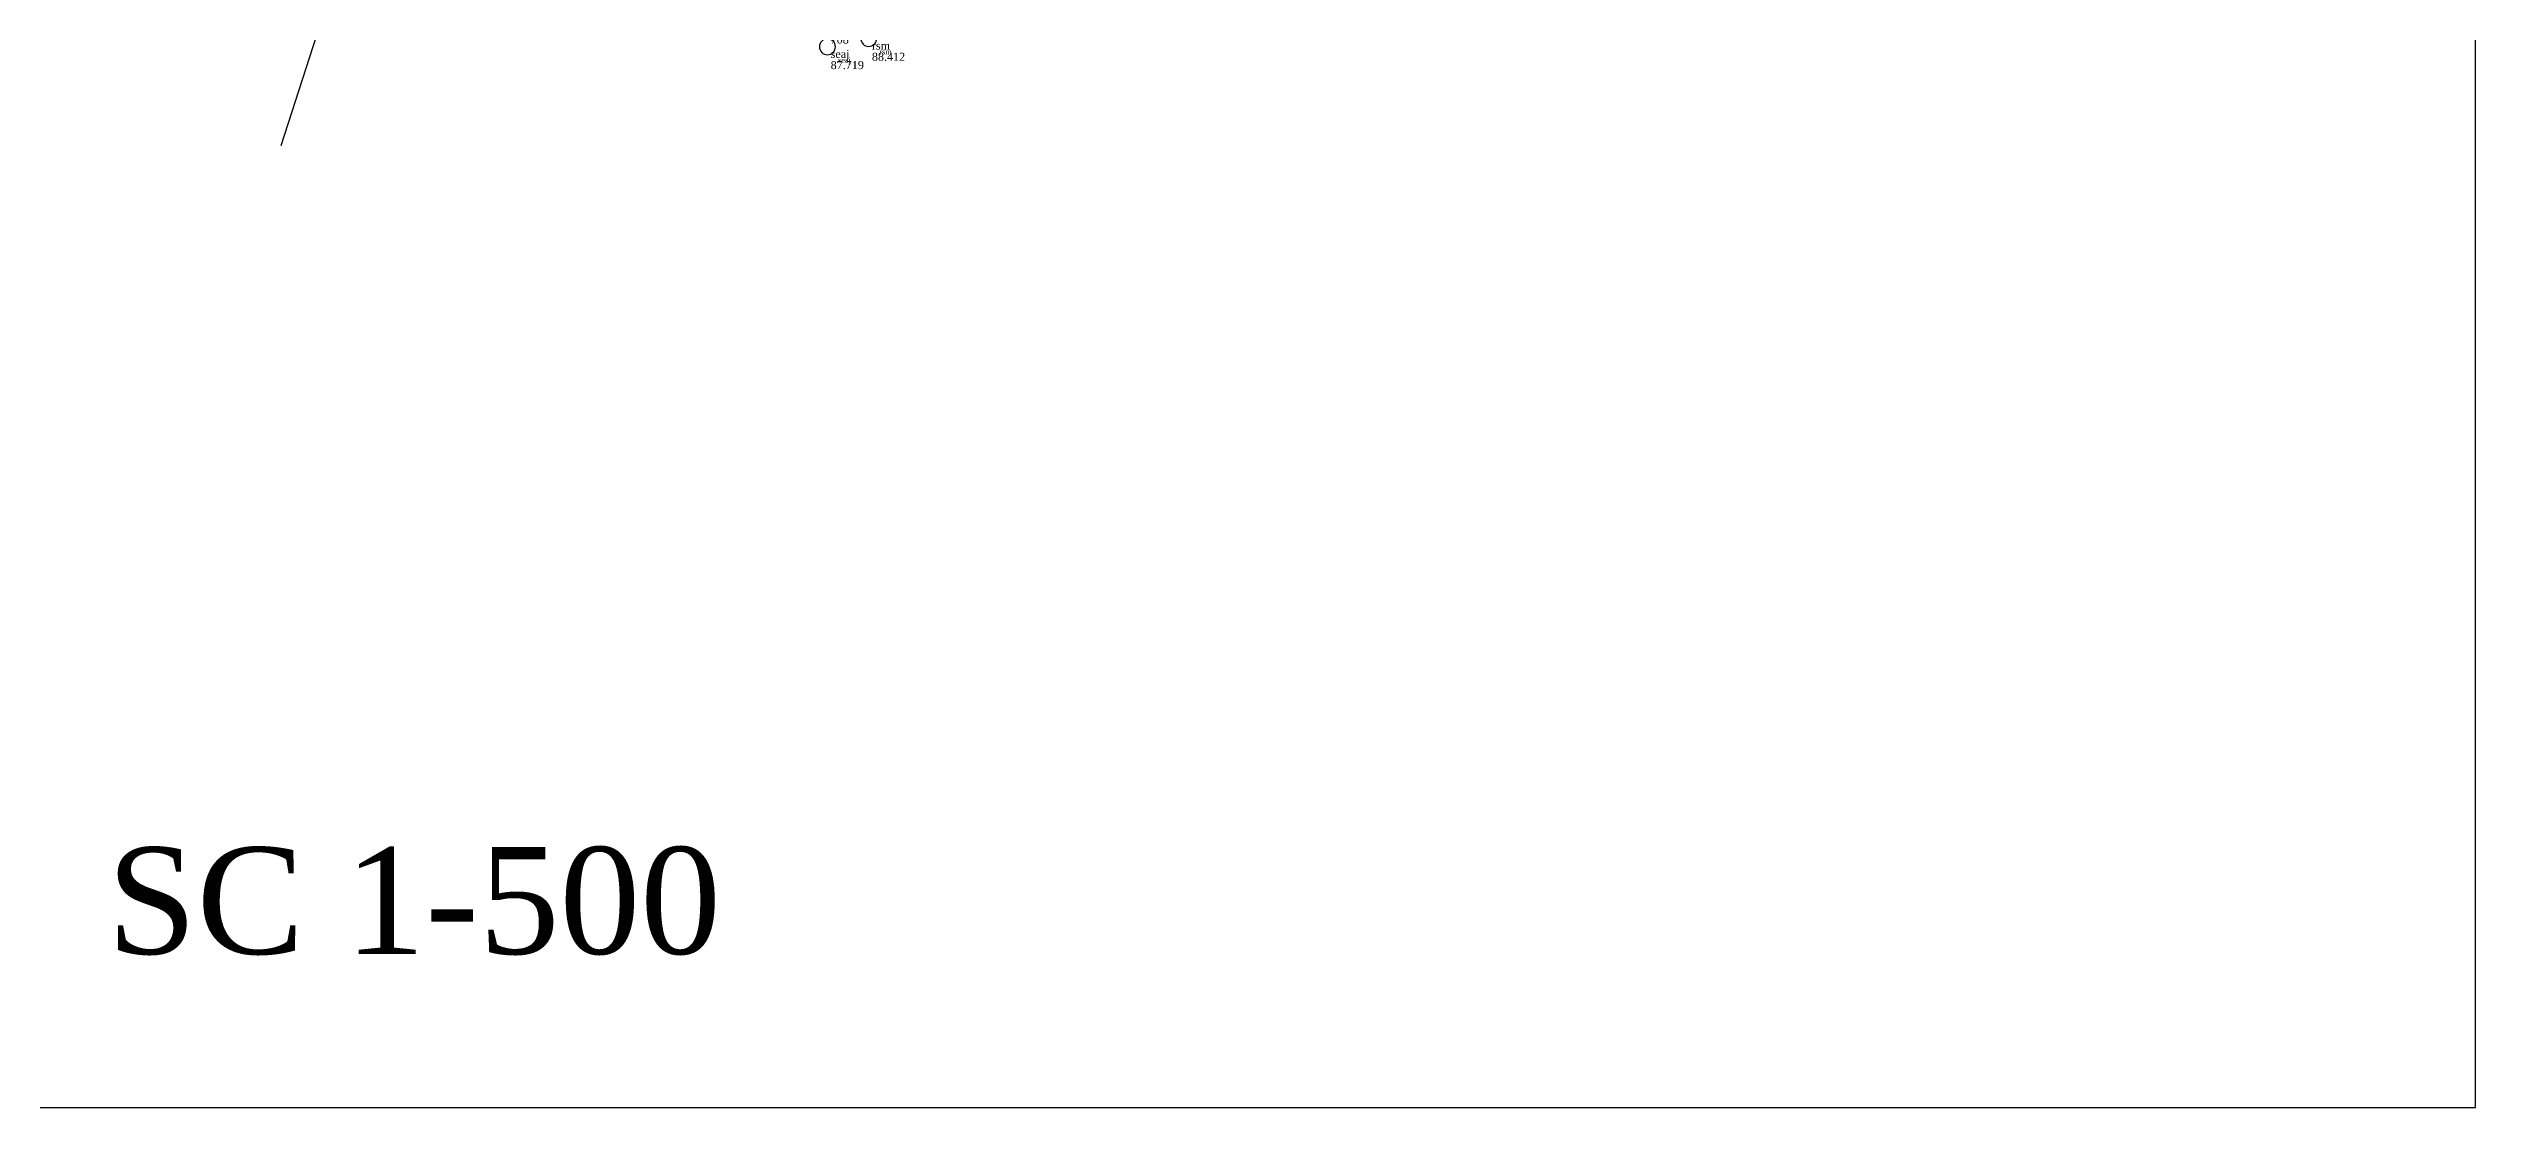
# Model space of a CAD drawing. Header units: millimetres. Extents: x 151191 to 151360, y 179583 to 179773.
# Drawn here: x 151244.7 to 151335.7, y 179583.4 to 179623.1 of the extents above; entities that cross this region are included whole.
import ezdxf

# ---------------------------------------------------------------- set-up
doc = ezdxf.new("R2010")
doc.units = ezdxf.units.MM
doc.layers.get('0').update_dxf_attribs({"linetype": 'CONTINUOUS'})
for name, color, linetype in [('05', 10, 'CONTINUOUS'), ('Layer1', 4, 'CONTINUOUS'), ('Point_Codes', 7, 'CONTINUOUS'), ('rsm', 7, 'CONTINUOUS'), ('seaj', 7, 'CONTINUOUS')]:
    doc.layers.add(name, color=color, linetype=linetype)
doc.styles.add('MONOTEXT', font='times.ttf', dxfattribs={"height": 1})
doc.styles.get("Standard").update_dxf_attribs({"font": 'times.ttf', "height": 1})

# ---------------------------------------------------------------- blocks, each defined once
blk = doc.blocks.new('CIRCLE', base_point=(100, 100))
at = {"color": 0}
for start, end in [(90, 270), (270, 90)]:
    blk.add_arc((100, 100), 100, start, end, dxfattribs=at)
at = {"flags": 1}
for tag in ['NAME', 'FEATURE_CODE']:
    blk.add_attdef(tag, (0, 0), '', height=1, dxfattribs=at)

msp = doc.modelspace()

# ---------------------------------------------------------------- linework, layer by layer
at = {"layer": '05', "color": 2, "elevation": 86.858}
msp.add_lwpolyline([(151257.847, 179633.176), (151253.43, 179619.485)], dxfattribs=at)
at = {"layer": 'Layer1', "color": 7, "linetype": 'Continuous'}
msp.add_lwpolyline([(151335.706, 179583.424), (151335.706, 179773.424), (151195.706, 179773.424), (151195.706, 179583.424)], close=True, dxfattribs=at)

# ---------------------------------------------------------------- block references
at = {"layer": 'rsm', "color": 43}
ref = msp.add_blockref('CIRCLE', (151275.465, 179623.51, 88.412), dxfattribs=dict(at, xscale=0.002999999996973202, yscale=0.002999999996973202, zscale=0.003))
ref.add_attrib('NAME', '709', (151275.585, 179623.63, 88.412), dxfattribs={"layer": '0', "height": 0.3})
ref.add_attrib('FEATURE_CODE', 'rsm', (151275.585, 179623.09, 88.412), dxfattribs={"layer": '0', "height": 0.3})
ref.add_attrib('ELEVATION', '88.412', (151275.585, 179622.67, 88.412), dxfattribs={"layer": '0', "height": 0.3})
at = {"layer": 'seaj', "color": 43}
ref = msp.add_blockref('CIRCLE', (151273.918, 179623.197, 87.719), dxfattribs=dict(at, xscale=0.002999999996973202, yscale=0.002999999996973202, zscale=0.003))
ref.add_attrib('NAME', '708', (151274.038, 179623.317, 87.719), dxfattribs={"layer": '0', "height": 0.3})
ref.add_attrib('FEATURE_CODE', 'seaj', (151274.038, 179622.777, 87.719), dxfattribs={"layer": '0', "height": 0.3})
ref.add_attrib('ELEVATION', '87.719', (151274.038, 179622.357, 87.719), dxfattribs={"layer": '0', "height": 0.3})

# ---------------------------------------------------------------- texts
at = {"color": 7, "ltscale": 0.2}
msp.add_text('SC 1-500', height=4.004, dxfattribs=at).set_placement((151246.905, 179589.181))
at = {"layer": 'Point_Codes', "color": 1, "char_height": 0.2, "attachment_point": 1, "style": 'MONOTEXT'}
for s, insert in [('seaj', (151274.318, 179622.797, 87.719)), ('rsm', (151275.865, 179623.11, 88.412))]:
    msp.add_mtext(s, dxfattribs=dict(at, insert=insert))

doc.saveas('drawing.dxf')
